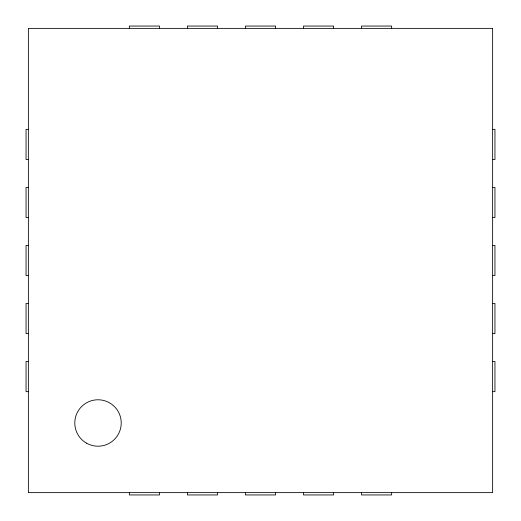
<?xml version="1.0" encoding="UTF-8"?>
<svg xmlns="http://www.w3.org/2000/svg" width="521" height="521" viewBox="0 0 521 521"><rect width="100%" height="100%" fill="white"/><g stroke="black" fill="none" stroke-linecap="round" stroke-linejoin="round"><path stroke-width="0.78" d="M28.453 129.345L26.05 129.345L26.05 159.524L28.453 159.524M492.547 129.345L494.95 129.345L494.95 159.524L492.547 159.524M28.453 187.378L26.05 187.378L26.05 217.557L28.453 217.557M492.547 187.378L494.95 187.378L494.95 217.557L492.547 217.557M28.453 245.411L26.05 245.411L26.05 275.589L28.453 275.589M492.547 245.411L494.95 245.411L494.95 275.589L492.547 275.589M28.453 303.443L26.05 303.443L26.05 333.622L28.453 333.622M492.547 303.443L494.95 303.443L494.95 333.622L492.547 333.622M28.453 361.476L26.05 361.476L26.05 391.655L28.453 391.655M492.547 361.476L494.95 361.476L494.95 391.655L492.547 391.655M391.655 28.453L391.655 26.05L361.476 26.05L361.476 28.453M391.655 492.547L391.655 494.95L361.476 494.95L361.476 492.547M333.622 28.453L333.622 26.05L303.443 26.05L303.443 28.453M333.622 492.547L333.622 494.95L303.443 494.95L303.443 492.547M275.589 28.453L275.589 26.05L245.411 26.05L245.411 28.453M275.589 492.547L275.589 494.95L245.411 494.95L245.411 492.547M217.557 28.453L217.557 26.05L187.378 26.05L187.378 28.453M217.557 492.547L217.557 494.95L187.378 494.95L187.378 492.547M159.524 28.453L159.524 26.05L129.345 26.05L129.345 28.453M159.524 492.547L159.524 494.95L129.345 494.95L129.345 492.547M492.632 28.368L28.368 28.368L28.368 492.632L492.632 492.632L492.632 28.368M86.401 443.091A23.211 23.211 0 0 0 121.224 422.987A23.211 23.211 0 0 0 86.401 402.889A23.211 23.211 0 0 0 86.401 443.091"/></g></svg>
